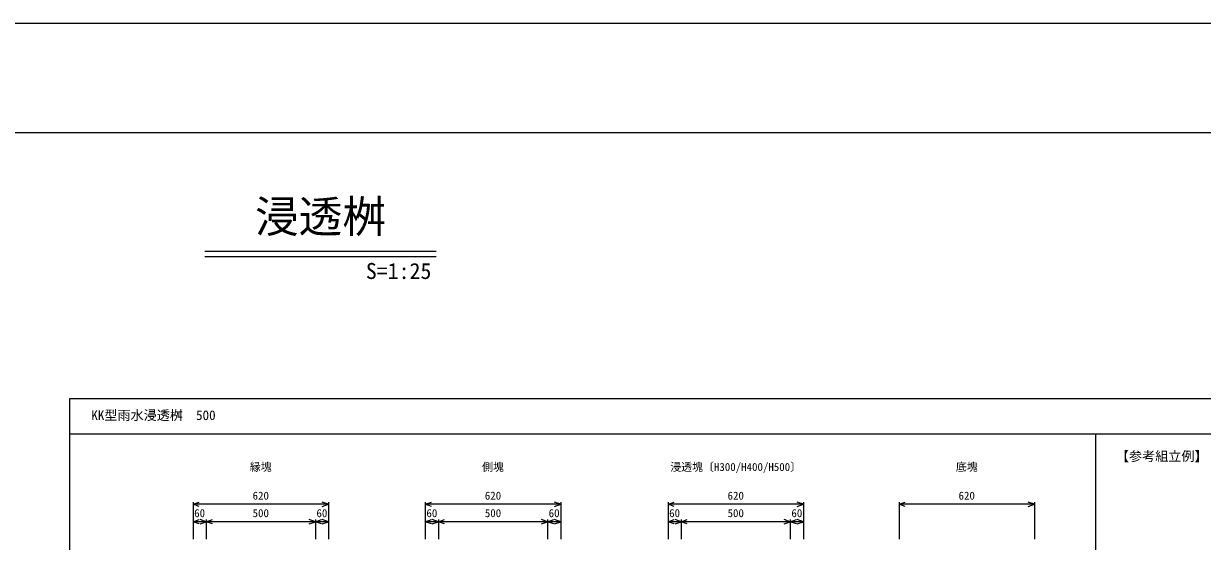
# Model space of a CAD drawing. Units: millimetres, scale not verified. Extents: x 12 to 21012, y 0 to 14850.
# Drawn here: x 9152 to 14552, y 12480 to 14850 of the extents above; entities that cross this region are included whole.
import ezdxf
from ezdxf.enums import TextEntityAlignment as Align

# ---------------------------------------------------------------- set-up
doc = ezdxf.new("R2010")
doc.units = ezdxf.units.MM
doc.header["$LTSCALE"] = 25
for name, color, linetype, lineweight in [('Defpoints_4', 5, 'Continuous', 25), ('DIM', 7, 'Continuous', 25), ('TXT', 7, 'Continuous', 25), ('WAKU', 3, 'Continuous', 13)]:
    doc.layers.add(name, color=color, linetype=linetype, lineweight=lineweight)
doc.styles.add('ＭＳ ゴシック', font='')
doc.styles.get('ＭＳ ゴシック').set_extended_font_data('MS Gothic')

msp = doc.modelspace()

# ---------------------------------------------------------------- linework, layer by layer
at = {"layer": 'Defpoints_4'}
msp.add_line((21012.5, 14850), (12.5, 14850), dxfattribs=at)
at = {"layer": 'DIM'}
for p, q in [((9928.9, 12650.32), (9957.09, 12660.58)), ((9928.9, 12660.32), (9928.9, 12490.32)), ((10548.9, 12650.32), (9928.9, 12650.32)), ((9957.09, 12640.06), (9928.9, 12650.32)), ((10548.9, 12650.32), (10520.71, 12660.58)), ((10520.71, 12640.06), (10548.9, 12650.32)), ((10548.9, 12660.32), (10548.9, 12490.32)), ((10992.59, 12650.32), (11020.78, 12660.58)), ((10992.59, 12660.32), (10992.59, 12490.32)), ((11612.59, 12650.32), (10992.59, 12650.32)), ((11020.78, 12640.06), (10992.59, 12650.32)), ((11612.59, 12650.32), (11584.4, 12660.58)), ((11584.4, 12640.06), (11612.59, 12650.32)), ((11612.59, 12660.32), (11612.59, 12490.32)), ((12104.37, 12650.32), (12132.56, 12660.58)), ((12104.37, 12660.32), (12104.37, 12490.32)), ((12724.37, 12650.32), (12104.37, 12650.32)), ((12132.56, 12640.06), (12104.37, 12650.32)), ((12724.37, 12650.32), (12696.18, 12660.58)), ((12696.18, 12640.06), (12724.37, 12650.32)), ((12724.37, 12660.32), (12724.37, 12490.32)), ((13162.35, 12650.32), (13190.54, 12660.58)), ((13162.35, 12660.32), (13162.35, 12490.32)), ((13782.35, 12650.32), (13162.35, 12650.32)), ((13190.54, 12640.06), (13162.35, 12650.32)), ((13782.35, 12650.32), (13754.16, 12660.58)), ((13754.16, 12640.06), (13782.35, 12650.32)), ((13782.35, 12660.32), (13782.35, 12490.32)), ((9928.9, 12570.32), (9957.09, 12580.58)), ((9988.9, 12570.32), (9960.71, 12580.58)), ((9988.9, 12570.32), (10017.09, 12580.58)), ((10488.9, 12570.32), (10460.71, 12580.58)), ((10488.9, 12570.32), (10517.09, 12580.58)), ((10548.9, 12570.32), (10520.71, 12580.58)), ((10992.59, 12570.32), (11020.78, 12580.58)), ((11052.59, 12570.32), (11024.4, 12580.58)), ((11052.59, 12570.32), (11080.78, 12580.58)), ((11552.59, 12570.32), (11524.4, 12580.58)), ((11552.59, 12570.32), (11580.78, 12580.58)), ((11612.59, 12570.32), (11584.4, 12580.58)), ((12104.37, 12570.32), (12132.56, 12580.58)), ((12164.37, 12570.32), (12136.18, 12580.58)), ((12164.37, 12570.32), (12192.56, 12580.58)), ((12664.37, 12570.32), (12636.18, 12580.58)), ((12664.37, 12570.32), (12692.56, 12580.58)), ((12724.37, 12570.32), (12696.18, 12580.58)), ((9988.9, 12570.32), (9928.9, 12570.32)), ((9957.09, 12560.06), (9928.9, 12570.32)), ((9960.71, 12560.06), (9988.9, 12570.32)), ((9988.9, 12580.32), (9988.9, 12490.32)), ((10488.9, 12570.32), (9988.9, 12570.32)), ((10017.09, 12560.06), (9988.9, 12570.32)), ((10460.71, 12560.06), (10488.9, 12570.32)), ((10488.9, 12580.32), (10488.9, 12490.32)), ((10548.9, 12570.32), (10488.9, 12570.32)), ((10517.09, 12560.06), (10488.9, 12570.32)), ((10520.71, 12560.06), (10548.9, 12570.32)), ((11052.59, 12570.32), (10992.59, 12570.32)), ((11020.78, 12560.06), (10992.59, 12570.32)), ((11024.4, 12560.06), (11052.59, 12570.32)), ((11052.59, 12580.32), (11052.59, 12490.32)), ((11552.59, 12570.32), (11052.59, 12570.32)), ((11080.78, 12560.06), (11052.59, 12570.32)), ((11524.4, 12560.06), (11552.59, 12570.32)), ((11552.59, 12580.32), (11552.59, 12490.32)), ((11612.59, 12570.32), (11552.59, 12570.32)), ((11580.78, 12560.06), (11552.59, 12570.32)), ((11584.4, 12560.06), (11612.59, 12570.32)), ((12164.37, 12570.32), (12104.37, 12570.32)), ((12132.56, 12560.06), (12104.37, 12570.32)), ((12136.18, 12560.06), (12164.37, 12570.32)), ((12164.37, 12580.32), (12164.37, 12490.32)), ((12664.37, 12570.32), (12164.37, 12570.32)), ((12192.56, 12560.06), (12164.37, 12570.32)), ((12636.18, 12560.06), (12664.37, 12570.32)), ((12664.37, 12580.32), (12664.37, 12490.32)), ((12724.37, 12570.32), (12664.37, 12570.32)), ((12692.56, 12560.06), (12664.37, 12570.32)), ((12696.18, 12560.06), (12724.37, 12570.32))]:
    msp.add_line(p, q, dxfattribs=at)
at = {"layer": 'TXT'}
for p, q in [((9982.4, 13808.33), (11042.6, 13808.33)), ((9982.4, 13784.33), (11042.6, 13784.33)), ((9362.5, 13132.57), (9362.5, 7972.57)), ((18762.5, 13132.57), (9362.5, 13132.57)), ((9362.5, 12972.57), (18762.5, 12972.57)), ((14062.5, 12972.57), (14062.5, 9522.57))]:
    msp.add_line(p, q, dxfattribs=at)
at = {"layer": 'WAKU'}
msp.add_line((20512.5, 14350), (512.5, 14350), dxfattribs=at)

# ---------------------------------------------------------------- texts
at = {"layer": 'DIM', "style": 'ＭＳ ゴシック'}
for s, p in [('620', (10201.4, 12660.32)), ('620', (11265.09, 12660.32)), ('620', (12376.87, 12660.32)), ('620', (13434.85, 12660.32)), ('60', (9933.9, 12580.32)), ('500', (10201.4, 12580.32)), ('60', (10493.9, 12580.32)), ('60', (10997.59, 12580.32)), ('500', (11265.09, 12580.32)), ('60', (11557.59, 12580.32)), ('60', (12109.37, 12580.32)), ('500', (12376.87, 12580.32)), ('60', (12669.37, 12580.32))]:
    msp.add_text(s, height=36.66, dxfattribs=at).set_placement(p, align=Align.BOTTOM_LEFT)
at = {"layer": 'TXT', "style": 'ＭＳ ゴシック'}
for s, height, p in [('浸透桝', 146.6, (10212.5, 13850)), ('S', 73.31, (10720.33, 13659.14)), ('=', 73.31, (10770.33, 13659.14)), ('1', 73.31, (10820.33, 13659.14)), (':', 73.31, (10870.33, 13659.14)), ('2', 73.31, (10920.33, 13659.14)), ('5', 73.31, (10970.33, 13659.14)), ('KK型雨水浸透桝\u3000500', 43.99, (9462.5, 13022.57)), ('【参考組立例】', 43.99, (14155.52, 12834.83)), ('縁塊', 36.66, (10188.9, 12791.8)), ('側塊', 36.66, (11252.59, 12791.8)), ('浸透塊〔H300/H400/H500〕', 36.66, (12114.37, 12791.57)), ('底塊', 36.66, (13422.35, 12792.03))]:
    msp.add_text(s, height=height, dxfattribs=at).set_placement(p, align=Align.BOTTOM_LEFT)

doc.saveas('drawing.dxf')
